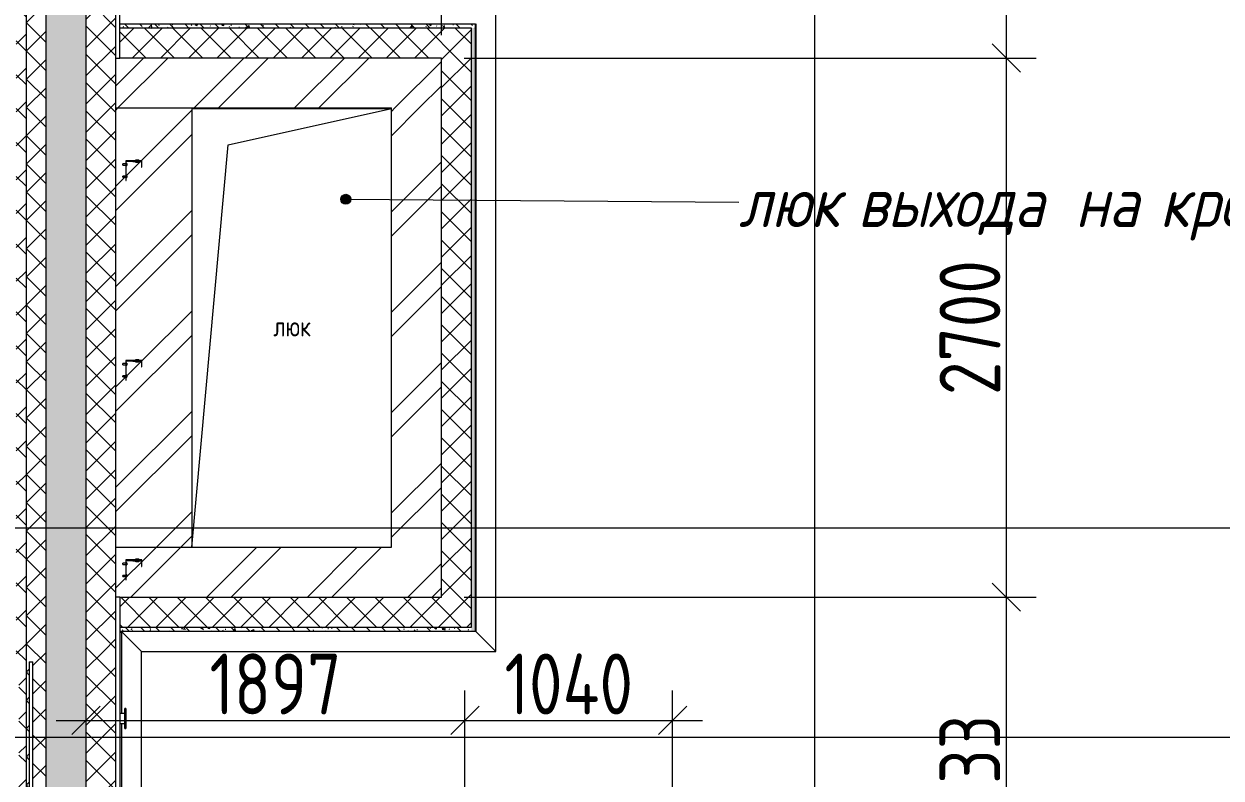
# Model space of a CAD drawing. Header units: millimetres. Extents: x -68946 to 690821, y -552984 to 293768.
# Drawn here: x 160057 to 166051, y -490559 to -486782 of the extents above; entities that cross this region are included whole.
import ezdxf

# ---------------------------------------------------------------- set-up
doc = ezdxf.new("R2010")
doc.units = ezdxf.units.MM
doc.linetypes.add('ADSK_Линия сетки', pattern=[2500, 2000, -250, 0, -250])
doc.layers.get('Defpoints').update_dxf_attribs({"color": 250})
for name, color, linetype, lineweight in [('Аннотация', 250, 'Continuous', 20), ('Обобщенные модели', 250, 'Continuous', 9), ('Ограждение', 7, 'Continuous', 5), ('Окна', 7, 'Continuous', 5), ('Оси', 250, 'Continuous', 9), ('Перекрытие', 7, 'Continuous', 9), ('Размеры', 7, 'Continuous', 9), ('Стены внутренние', 7, 'Continuous', 9), ('Стены наружные', 7, 'Continuous', 9), ('Стены отделка', 7, 'Continuous', 13), ('Стены перегородки', 7, 'Continuous', 13), ('Стены штриховка', 250, 'Continuous', 9), ('Узлы', 250, 'Continuous', 18)]:
    doc.layers.add(name, color=color, linetype=linetype, lineweight=lineweight)
doc.styles.add('GOST Common_2', font='', dxfattribs={"width": 0.8, "height": 350})
doc.styles.add('GOST Common_I', font='', dxfattribs={"width": 0.9, "height": 250})
doc.styles.add('ISOCPEUR', font='isocpeur.ttf', dxfattribs={"width": 0.8, "height": 100})
doc.styles.add('А3', font='ГОСТ тип А.ttf')
doc.styles.get('GOST Common_2').set_extended_font_data('GOST Common')
doc.styles.get('GOST Common_I').set_extended_font_data('GOST Common', italic=True)
doc.dimstyles.new('ADSK_Основной_2_мм_1', dxfattribs={"dimscale": 304.8, "dimtxt": 201.142999, "dimasz": 0.463911, "dimexe": 0.492126, "dimexo": 0.492126, "dimgap": 0.098425, "dimtad": 1, "dimdec": 0, "dimdsep": 46, "dimtxsty": 'GOST Common_2', "dimblk1": 'OBLIQUE', "dimblk2": 'OBLIQUE', "dimsah": 1, "dimcen": 0.09, "dimdle": 0.492126, "dimazin": 0, "dimtfac": 1, "dimtdec": 4, "dimtix": 1, "dimtmove": 0, "dimatfit": 3, "dimfxl": 1, "dimtvp": 1, "dimtolj": 1, "dimtzin": 0, "dimlwd": 9, "dimlwe": 9, "dimarcsym": 2})
pattern_1 = [(45, (23667.23, -543980.64), (-70.71068, 70.71068), []), (135, (23667.23, -543980.64), (-70.71068, -70.71068), [])]
pattern_2 = [(45, (23667.23, -543980.64), (-251.4472, 251.4472), []), (45, (23667.23, -543599.64), (-251.4472, 251.4472), [])]
pattern_3 = [(135, (23667.23, -543980.64), (-75.43415, -75.43415), [106.68, -17.78, 3.556, -17.78]), (135, (23667.23, -543905.25), (-75.43415, -75.43415), []), (50, (23667.23, -543980.64), (127.52922, -11.15758), [13.335, -146.685]), (355, (23667.23, -543980.64), (-24.66966, 133.74002), [10.668, -117.348]), (100.451, (23677.86, -543981.57), (102.85973, 122.58178), [11.333, -124.663]), (46.184, (23667.23, -543945.08), (189.75516, -29.43036), [20.003, -220.028]), (96.636, (23683.04, -543947.53), (166.1822, 173.1996), [17, -186.995]), (351.184, (23667.23, -543945.08), (166.18393, 173.19757), [16.002, -176.022]), (21, (23685.01, -543953.97), (106.130265, -71.58603), [13.335, -146.685]), (326, (23685.01, -543953.97), (43.26188, 128.93175), [10.668, -117.348]), (71.451, (23693.85, -543959.94), (149.39198, 57.34505), [11.333, -124.663]), (37.5, (23667.23, -543980.64), (2.162228, 59.188357), [3.353, -112.573, 3.353, -115.773, -117.792]), (37.5, (23667.23, -543980.64), (2.162228, 59.188357), [-235.052, 3.353, -114.44]), (7.5, (23667.23, -543980.64), (46.773857, 70.126152), [3.353, -64.567, 3.353, -109.906, -44.894]), (7.5, (23667.23, -543980.64), (46.773857, 70.126152), [-181.178, 3.353, -41.542]), (327.5, (23627.58, -543980.64), (94.913671, -4.010093), [3.353, -41.097, 3.353, -135.331, -184.023]), (327.5, (23627.58, -543980.64), (94.913671, -4.010093), [-183.134, 3.353, -180.67]), (317.5, (23609.8, -543980.64), (103.69057, 17.79882), [3.353, -54.432, 3.353, -88.748, -130.683]), (317.5, (23609.8, -543980.64), (103.69057, 17.79882), [-149.885, 3.353, -127.33])]

# ---------------------------------------------------------------- blocks, each defined once
blk = doc.blocks.new('ОМ_Арматурный стержень_Форма 1 - ОМ_Арматурный стержень_Форма 1-V4-АР3_Кладочный план кровли _17_930 С2-3')
at = {"layer": 'Обобщенные модели'}
for p, q in [((668, 9), (0, 9)), ((0, -9), (0, 9)), ((668, 9), (668, -9)), ((0, -9), (668, -9))]:
    blk.add_line(p, q, dxfattribs=at)
blk = doc.blocks.new('TN_Удлинитель для кровельного ограждения - Удлинитель для кровельного ограждения ТехноНИКОЛЬ 200 мм-V20-АР3_Кладочный план кровли _17_930 С2-3')
at = {"layer": 'Ограждение'}
for p, q in [((136900, 11769.9), (136895, 11769.9)), ((136895, 11759.9), (136895, 11769.9)), ((136895, 11769.9), (136895, 11768.6)), ((136895, 11679.9), (136895, 11759.9)), ((136900, 11768.6), (136900, 11769.9)), ((136900, 11769.9), (136900, 11759.9)), ((136900, 11759.9), (136900, 11679.9)), ((136895, 11745.4), (136870, 11745.4)), ((136870, 11694.4), (136895, 11694.4)), ((136895, 11669.9), (136895, 11679.9)), ((136895, 11671.3), (136895, 11669.9)), ((136895, 11669.9), (136900, 11669.9)), ((136900, 11679.9), (136900, 11669.9)), ((136900, 11669.9), (136900, 11671.3))]:
    blk.add_line(p, q, dxfattribs=at)
blk = doc.blocks.new('_Wn_-As_OpeningMEP_floor__Rectangular - _Wn_-As_OpeningMEP_floor__Rectangular-V38-АР3_Кладочный план кровли _17_930 С2-3')
at = {"layer": 'Узлы', "lineweight": 5}
for p, q in [((-317.7, 967.7), (500, 1150)), ((-499.7, -1047), (-317.7, 967.7))]:
    blk.add_line(p, q, dxfattribs=at)
blk = doc.blocks.new('Ограждение - Н_800-V11-АР3_Кладочный план кровли _17_930 С2-3')
at = {"layer": 'Ограждение'}
for p, q in [((-2, 85), (-5, 85)), ((-2, 85), (-5, 85)), ((-5, 75), (-5, 85)), ((-5, 85), (-5, 75)), ((-5, 75), (-5, 85)), ((-5, 85), (-5, 75)), ((-5, 75), (-2, 75)), ((-5, 75), (-2, 75)), ((0, 100), (-2, 100)), ((-2, 100), (-2, 2)), ((0, 0), (0, 100)), ((15, 83), (0, 83)), ((15, 83), (0, 83)), ((0, 77), (15, 77)), ((0, 77), (15, 77)), ((15, 82.6), (15, 83)), ((15, 83), (15, 77)), ((15, 82.6), (15, 83)), ((15, 83), (15, 82.6)), ((15, 77), (15, 77.4)), ((15, 77), (15, 77.4)), ((15, 77.4), (15, 77)), ((-78, 32), (-80, 32)), ((-80, 32), (-80, 2)), ((-80, 2), (-35, 2)), ((-80, 2), (-80, 0)), ((-78, 4), (-78, 32)), ((-35, 4), (-78, 4)), ((-64.5, 9), (-57.5, 9)), ((-64.5, 9), (-64.5, 4)), ((-57.5, 9), (-50.5, 9)), ((-57.5, 9), (-57.5, 4)), ((-50.5, 9), (-50.5, 4)), ((-35, 2), (-35, 4)), ((-2, 2), (-35, 2)), ((-2, 24), (-5, 24)), ((-2, 24), (-5, 24)), ((-5, 14), (-5, 24)), ((-5, 24), (-5, 14)), ((-5, 14), (-5, 24)), ((-5, 24), (-5, 14)), ((-5, 14), (-2, 14)), ((-5, 14), (-2, 14)), ((15, 22), (0, 22)), ((15, 22), (0, 22)), ((0, 16), (15, 16)), ((0, 16), (15, 16)), ((15, 21.6), (15, 22)), ((15, 22), (15, 16)), ((15, 21.6), (15, 22)), ((15, 22), (15, 21.6)), ((15, 16), (15, 16.4)), ((15, 16), (15, 16.4)), ((15, 16.4), (15, 16)), ((-80, 0), (0, 0)), ((-64.5, 0), (-64.5, -5)), ((-57.5, -5), (-64.5, -5)), ((-57.5, 0), (-57.5, -5)), ((-50.5, -5), (-57.5, -5)), ((-50.5, 0), (-50.5, -5))]:
    blk.add_line(p, q, dxfattribs=at)
blk = doc.blocks.new('Ограждение - Ограждение-40931037-АР3_Кладочный план кровли _17_930 С2-3')
at = {"rotation": 180}
for p in [(136900, 58514), (136900, 57514), (136900, 56514), (136900, 55514), (136900, 54514)]:
    blk.add_blockref('Ограждение - Н_800-V11-АР3_Кладочный план кровли _17_930 С2-3', p, dxfattribs=at)
blk = doc.blocks.new('_Oblique')
at = {"color": 0, "linetype": 'ByBlock', "lineweight": -2}
blk.add_line((-0.5, -0.5), (0.5, 0.5), dxfattribs=at)
blk = doc.blocks.new('*D6264')
at = {"layer": 'Defpoints', "color": 0, "lineweight": 30, "transparency": 16777216}
for p in [(160167.2, -490652.7), (160167.2, -490752.7), (156887.7, -491396.8)]:
    blk.add_point(p, dxfattribs=at)
at = {"layer": 'Размеры', "color": 0, "lineweight": 9, "transparency": 16777216}
for p, q in [((156887.7, -491246.8), (156887.7, -490602.7)), ((156737.7, -490752.7), (160317.2, -490752.7)), ((160167.2, -490802.7), (160167.2, -490902.7))]:
    blk.add_line(p, q, dxfattribs=at)
at = {"layer": 'Размеры', "color": 0, "lineweight": 9, "transparency": 16777216, "xscale": 141.4, "yscale": 141.4, "zscale": 141.4, "rotation": 180}
blk.add_blockref('_Oblique', (156887.7, -490752.7), dxfattribs=at)
at = {"layer": 'Размеры', "color": 0, "lineweight": 9, "transparency": 16777216, "xscale": 141.4, "yscale": 141.4, "zscale": 141.4}
blk.add_blockref('_Oblique', (160167.2, -490752.7), dxfattribs=at)
at = {"layer": 'Размеры', "color": 0, "transparency": 16777216, "insert": (158527.5, -490570.3), "char_height": 304.8, "width": 605.475, "attachment_point": 5, "style": 'А3'}
blk.add_mtext('\\A1;3279', dxfattribs=at)
blk = doc.blocks.new('*D6319')
at = {"layer": 'Defpoints', "color": 0, "lineweight": 30, "transparency": 16777216}
for p in [(162111.2, -489652.6), (164975.9, -489652.6), (163333.6, -491485.6)]:
    blk.add_point(p, dxfattribs=at)
at = {"layer": 'Размеры', "color": 0, "lineweight": 9, "transparency": 16777216}
for p, q in [((164975.9, -491635.6), (164975.9, -489502.6)), ((162261.2, -489652.6), (165125.9, -489652.6)), ((163483.6, -491485.6), (165125.9, -491485.6))]:
    blk.add_line(p, q, dxfattribs=at)
at = {"layer": 'Размеры', "color": 0, "lineweight": 9, "transparency": 16777216, "xscale": 141.4, "yscale": 141.4, "zscale": 141.4}
for p, rotation in [((164975.9, -489652.6), 90), ((164975.9, -491485.6), 270)]:
    blk.add_blockref('_Oblique', p, dxfattribs=dict(at, rotation=rotation))
at = {"layer": 'Размеры', "color": 0, "transparency": 16777216, "insert": (164793.5, -490569.1), "char_height": 304.8, "width": 560.473, "attachment_point": 5, "rotation": 90, "style": 'А3'}
blk.add_mtext('\\A1;1833', dxfattribs=at)
blk = doc.blocks.new('*D6320')
at = {"layer": 'Defpoints', "color": 0, "lineweight": 30, "transparency": 16777216}
for p in [(162111.2, -486952.6), (164975.9, -486952.6), (162111.2, -489652.6)]:
    blk.add_point(p, dxfattribs=at)
at = {"layer": 'Размеры', "color": 0, "lineweight": 9, "transparency": 16777216}
for p, q in [((164975.9, -489802.6), (164975.9, -486802.6)), ((162261.2, -486952.6), (165125.9, -486952.6)), ((162261.2, -489652.6), (165125.9, -489652.6))]:
    blk.add_line(p, q, dxfattribs=at)
at = {"layer": 'Размеры', "color": 0, "lineweight": 9, "transparency": 16777216, "xscale": 141.4, "yscale": 141.4, "zscale": 141.4}
for p, rotation in [((164975.9, -486952.6), 90), ((164975.9, -489652.6), 270)]:
    blk.add_blockref('_Oblique', p, dxfattribs=dict(at, rotation=rotation))
at = {"layer": 'Размеры', "color": 0, "transparency": 16777216, "insert": (164793.5, -488302.6), "char_height": 304.8, "width": 605.475, "attachment_point": 5, "rotation": 90, "style": 'А3'}
blk.add_mtext('\\A1;2700', dxfattribs=at)
blk = doc.blocks.new('*D6321')
at = {"layer": 'Defpoints', "color": 0, "lineweight": 30, "transparency": 16777216}
for p in [(164875.9, -485205.6), (164975.9, -485205.6), (162111.2, -486952.6)]:
    blk.add_point(p, dxfattribs=at)
at = {"layer": 'Размеры', "color": 0, "lineweight": 9, "transparency": 16777216}
for p, q in [((164975.9, -487102.6), (164975.9, -485055.6)), ((165025.9, -485205.6), (165125.9, -485205.6)), ((162261.2, -486952.6), (165125.9, -486952.6))]:
    blk.add_line(p, q, dxfattribs=at)
at = {"layer": 'Размеры', "color": 0, "lineweight": 9, "transparency": 16777216, "xscale": 141.4, "yscale": 141.4, "zscale": 141.4}
for p, rotation in [((164975.9, -485205.6), 90), ((164975.9, -486952.6), 270)]:
    blk.add_blockref('_Oblique', p, dxfattribs=dict(at, rotation=rotation))
at = {"layer": 'Размеры', "color": 0, "transparency": 16777216, "insert": (164793.5, -486079.1), "char_height": 304.8, "width": 580.928, "attachment_point": 5, "rotation": 90, "style": 'А3'}
blk.add_mtext('\\A1;1747', dxfattribs=at)
blk = doc.blocks.new('*D6190')
at = {"layer": 'Defpoints', "color": 0, "lineweight": 30, "transparency": 16777216}
for p in [(160367.2, -490170.2), (162264.6, -490270.2), (162264.6, -491456.6)]:
    blk.add_point(p, dxfattribs=at)
at = {"layer": 'Размеры', "color": 0, "lineweight": 9, "transparency": 16777216}
for p, q in [((162264.6, -491306.6), (162264.6, -490120.2)), ((160217.2, -490270.2), (162414.6, -490270.2)), ((160367.2, -490320.2), (160367.2, -490420.2))]:
    blk.add_line(p, q, dxfattribs=at)
at = {"layer": 'Размеры', "color": 0, "lineweight": 9, "transparency": 16777216, "xscale": 141.4, "yscale": 141.4, "zscale": 141.4, "rotation": 180}
blk.add_blockref('_Oblique', (160367.2, -490270.2), dxfattribs=at)
at = {"layer": 'Размеры', "color": 0, "lineweight": 9, "transparency": 16777216, "xscale": 141.4, "yscale": 141.4, "zscale": 141.4}
blk.add_blockref('_Oblique', (162264.6, -490270.2), dxfattribs=at)
at = {"layer": 'Размеры', "color": 0, "transparency": 16777216, "insert": (161315.9, -490087.8), "char_height": 304.8, "width": 560.473, "attachment_point": 5, "style": 'А3'}
blk.add_mtext('\\A1;1897', dxfattribs=at)
blk = doc.blocks.new('*D6191')
at = {"layer": 'Defpoints', "color": 0, "lineweight": 30, "transparency": 16777216}
for p in [(163304.6, -490270.2), (162264.6, -491456.6), (163304.6, -491456.6)]:
    blk.add_point(p, dxfattribs=at)
at = {"layer": 'Размеры', "color": 0, "lineweight": 9, "transparency": 16777216}
for p, q in [((162264.6, -491306.6), (162264.6, -490120.2)), ((163304.6, -491306.6), (163304.6, -490120.2)), ((162114.6, -490270.2), (163454.6, -490270.2))]:
    blk.add_line(p, q, dxfattribs=at)
at = {"layer": 'Размеры', "color": 0, "lineweight": 9, "transparency": 16777216, "xscale": 141.4, "yscale": 141.4, "zscale": 141.4, "rotation": 180}
blk.add_blockref('_Oblique', (162264.6, -490270.2), dxfattribs=at)
at = {"layer": 'Размеры', "color": 0, "lineweight": 9, "transparency": 16777216, "xscale": 141.4, "yscale": 141.4, "zscale": 141.4}
blk.add_blockref('_Oblique', (163304.6, -490270.2), dxfattribs=at)
at = {"layer": 'Размеры', "color": 0, "transparency": 16777216, "insert": (162784.6, -490087.8), "char_height": 304.8, "width": 580.928, "attachment_point": 5, "style": 'А3'}
blk.add_mtext('\\A1;1040', dxfattribs=at)
blk = doc.blocks.new('*D6194')
at = {"layer": 'Defpoints', "color": 0, "lineweight": 30, "transparency": 16777216}
for p in [(160367.2, -486394.6), (162147.2, -486494.6), (162147.2, -486988.6)]:
    blk.add_point(p, dxfattribs=at)
at = {"layer": 'Размеры', "color": 0, "lineweight": 9, "transparency": 16777216}
for p, q in [((162147.2, -486838.6), (162147.2, -486344.6)), ((160217.2, -486494.6), (162297.2, -486494.6)), ((160367.2, -486544.6), (160367.2, -486644.6))]:
    blk.add_line(p, q, dxfattribs=at)
at = {"layer": 'Размеры', "color": 0, "lineweight": 9, "transparency": 16777216, "xscale": 141.4, "yscale": 141.4, "zscale": 141.4, "rotation": 180}
blk.add_blockref('_Oblique', (160367.2, -486494.6), dxfattribs=at)
at = {"layer": 'Размеры', "color": 0, "lineweight": 9, "transparency": 16777216, "xscale": 141.4, "yscale": 141.4, "zscale": 141.4}
blk.add_blockref('_Oblique', (162147.2, -486494.6), dxfattribs=at)
at = {"layer": 'Размеры', "color": 0, "transparency": 16777216, "insert": (161257.2, -486312.2), "char_height": 304.8, "width": 560.473, "attachment_point": 5, "style": 'А3'}
blk.add_mtext('\\A1;1780', dxfattribs=at)
blk = doc.blocks.new('*D6195')
at = {"layer": 'Defpoints', "color": 0, "lineweight": 30, "transparency": 16777216}
for p in [(164017.2, -486394.6), (164017.2, -486494.6), (162147.2, -486988.6)]:
    blk.add_point(p, dxfattribs=at)
at = {"layer": 'Размеры', "color": 0, "lineweight": 9, "transparency": 16777216}
for p, q in [((162147.2, -486838.6), (162147.2, -486344.6)), ((161997.2, -486494.6), (164167.2, -486494.6)), ((164017.2, -486544.6), (164017.2, -486644.6))]:
    blk.add_line(p, q, dxfattribs=at)
at = {"layer": 'Размеры', "color": 0, "lineweight": 9, "transparency": 16777216, "xscale": 141.4, "yscale": 141.4, "zscale": 141.4, "rotation": 180}
blk.add_blockref('_Oblique', (162147.2, -486494.6), dxfattribs=at)
at = {"layer": 'Размеры', "color": 0, "lineweight": 9, "transparency": 16777216, "xscale": 141.4, "yscale": 141.4, "zscale": 141.4}
blk.add_blockref('_Oblique', (164017.2, -486494.6), dxfattribs=at)
at = {"layer": 'Размеры', "color": 0, "transparency": 16777216, "insert": (163082.2, -486312.2), "char_height": 304.8, "width": 560.473, "attachment_point": 5, "style": 'А3'}
blk.add_mtext('\\A1;1870', dxfattribs=at)

msp = doc.modelspace()

# ---------------------------------------------------------------- hatches: boundary and pattern name
at = {"layer": 'Аннотация'}
h = msp.add_hatch(color=256, dxfattribs=at)
edge = h.paths.add_edge_path()
edge.add_arc((161668.1256, -487659.9813), 25, 0, 360)
at = {"layer": 'Стены внутренние', "lineweight": 5}
h = msp.add_hatch(dxfattribs=at)
h.set_pattern_fill('FP_13', color=256, style=0, pattern_type=2)
h.set_pattern_definition([(135, (23667.23, -543980.64), (-142.5612, -142.5612), []), (135, (23809.8, -543980.64), (-142.5612, -142.5612), [252.016, -50.403, 3.353, -47.05])])
h.paths.add_polyline_path([(160367.2308, -543955.6404), (160367.2308, -520429.6404), (160167.2308, -520429.6404), (160167.2308, -543955.6404)])
h.paths.add_polyline_path([(160171.2901, -520366.6404), (160223.2901, -520366.6404), (160223.2901, -519804.6404), (160171.2901, -519804.6404), (160171.2901, -520110.9666)])
h.paths.add_polyline_path([(160241.2901, -520366.6404), (160293.2901, -520366.6404), (160293.2901, -519804.6404), (160241.2901, -519804.6404), (160241.2901, -520110.9666)])
h.paths.add_polyline_path([(160311.2901, -520366.6404), (160363.2901, -520366.6404), (160363.2901, -519804.6404), (160311.2901, -519804.6404), (160311.2901, -520249.0755)])
h.paths.add_polyline_path([(160260.3331, -519741.6404), (160367.2308, -519741.6404), (160367.2308, -485005.6404), (160167.2308, -485005.6404), (160167.2308, -519741.6404), (160256.8609, -519741.6404)])
at = {"layer": 'Стены наружные', "lineweight": 5}
h = msp.add_hatch(dxfattribs=at)
h.set_pattern_fill('FP_34', color=256, style=0, pattern_type=2)
h.set_pattern_definition([(135, (23667.23, -543980.64), (-84.85281, -84.85281), []), (225, (23667.23, -543980.64), (84.85281, -84.85281), [])])
h.paths.add_polyline_path([(160067.2079, -544255.6404), (160067.2079, -520429.6404), (160017.2079, -520429.6404), (160017.2079, -544255.6404)])
h.paths.add_polyline_path([(160067.2079, -520366.6404), (160067.2079, -519804.6404), (160031.2901, -519804.6404), (160031.2901, -520366.6404)])
h.paths.add_polyline_path([(160067.2079, -519741.6404), (160067.2079, -484855.6404), (160017.2079, -484855.6404), (160017.7308, -489976.6404), (160031.2308, -489976.6404), (160030.9242, -490644.6404), (160017.2079, -490644.6404), (160017.2079, -519741.6404), (160025.0858, -519741.6404)])
h = msp.add_hatch(dxfattribs=at)
h.set_pattern_fill('FP_33', color=256, style=0, pattern_type=2)
h.set_pattern_definition(pattern_1)
h.paths.add_polyline_path([(160067.2079, -544155.6404), (160167.2079, -544155.6404), (160167.2079, -520429.6404), (160067.2079, -520429.6404), (160067.2079, -544141.9199)])
h.paths.add_polyline_path([(160067.2079, -520366.6404), (160083.2901, -520366.6404), (160083.1153, -519804.6404), (160067.2079, -519804.6404), (160067.2079, -519834.7487)])
h.paths.add_polyline_path([(160101.2901, -520366.6404), (160153.2901, -520366.6404), (160153.2901, -519804.6404), (160101.2901, -519804.6404), (160101.2901, -520110.9666)])
h.paths.add_polyline_path([(160067.2079, -519741.6404), (160167.2079, -519741.6404), (160167.2079, -484905.6404), (160067.2079, -484905.6404), (160067.2079, -519282.313)])
h.paths.add_polyline_path([(160083.5375, -490644.6404), (160083.2308, -490644.6404), (160083.5375, -489976.6404), (160101.2308, -489976.6404), (160100.9242, -490644.6404), (160084.4366, -490644.6404)])
h = msp.add_hatch(dxfattribs=at)
h.set_pattern_fill('FP_33', color=256, style=0, pattern_type=2)
h.set_pattern_definition(pattern_1)
h.paths.add_polyline_path([(160393.2308, -533371.641), (160517.2308, -533371.641), (160517.2308, -520429.6404), (160367.2308, -520429.6404), (160367.2308, -533371.641)])
h.paths.add_polyline_path([(160381.2901, -520366.6404), (160433.2901, -520366.6404), (160433.2901, -519804.6404), (160381.2901, -519804.6404), (160381.2901, -520249.0755)])
h.paths.add_polyline_path([(160472.4791, -520366.6404), (160503.2901, -520366.6404), (160503.2901, -519804.6404), (160451.2901, -519804.6404), (160451.2901, -520366.6404)])
h.paths.add_polyline_path([(160517.2308, -519741.6404), (160517.2308, -489924.641), (160367.2308, -489924.641), (160367.2308, -519741.6404), (160470.3182, -519741.6404)])
h.paths.add_polyline_path([(160437.5509, -486680.641), (160517.2308, -486680.641), (160517.2308, -485205.6404), (160367.2308, -485205.6404), (160367.2298, -486680.641)])
h = msp.add_hatch(dxfattribs=at)
h.set_pattern_fill('FP_33', color=256, style=0, pattern_type=2)
h.set_pattern_definition(pattern_1)
h.paths.add_polyline_path([(160517.2308, -489924.641), (160517.2308, -486680.641), (160367.2308, -486680.641), (160367.2308, -489924.6404), (160437.5509, -489924.641)])
h = msp.add_hatch(dxfattribs=at)
h.set_pattern_fill('FP_51', color=256, style=0, pattern_type=2)
h.set_pattern_definition(pattern_3)
h.paths.add_polyline_path([(162298.3334, -486802.641), (162317.2308, -486802.641), (162317.2308, -486782.641), (160537.2308, -486782.641), (160537.2308, -486802.641), (162297.2308, -486802.641)])
h = msp.add_hatch(dxfattribs=at)
h.set_pattern_fill('FP_33', color=256, style=0, pattern_type=2)
h.set_pattern_definition(pattern_1)
h.paths.add_polyline_path([(160537.2308, -486952.641), (162297.2308, -486952.641), (162297.2308, -486802.641), (160537.2308, -486802.641)])
h = msp.add_hatch(dxfattribs=at)
h.set_pattern_fill('FP_51', color=256, style=0, pattern_type=2)
h.set_pattern_definition(pattern_3)
h.paths.add_polyline_path([(162317.2308, -489822.641), (162317.2308, -486802.641), (162297.2308, -486802.641), (162297.2308, -489822.641)])
h = msp.add_hatch(dxfattribs=at)
h.set_pattern_fill('FP_44', color=256, style=0, pattern_type=2)
h.set_pattern_definition(pattern_2)
h.paths.add_polyline_path([(160517.2308, -487202.641), (162147.2308, -487202.641), (162147.2308, -486952.641), (160517.2308, -486952.641)])
h = msp.add_hatch(dxfattribs=at)
h.set_pattern_fill('FP_33', color=256, style=0, pattern_type=2)
h.set_pattern_definition(pattern_1)
h.paths.add_polyline_path([(162209.729, -489802.641), (162297.2308, -489802.641), (162297.2308, -486952.641), (162147.2308, -486952.641), (162147.2308, -489802.641)])
h = msp.add_hatch(dxfattribs=at)
h.set_pattern_fill('FP_44', color=256, style=0, pattern_type=2)
h.set_pattern_definition(pattern_2)
h.paths.add_polyline_path([(160897.2308, -489402.641), (160897.2308, -487202.641), (160517.2308, -487202.641), (160517.2308, -489402.641), (160791.9866, -489402.641)])
h.paths.add_polyline_path([(160569.2308, -488566.6404), (160567.2308, -488566.6404), (160567.2308, -488549.2385), (160552.2308, -488548.1404), (160552.2308, -488544.0423), (160567.2308, -488544.0423), (160567.2308, -488488.2385), (160552.2308, -488487.1404), (160552.2308, -488483.0423), (160567.2308, -488483.0423), (160567.2308, -488466.6404), (160617.7308, -488466.6404), (160617.7308, -488461.6404), (160631.7308, -488461.6404), (160631.7308, -488466.6404), (160647.2308, -488466.6404), (160647.2308, -488498.6404), (160645.2308, -488498.6404), (160645.2308, -488470.6404), (160631.7308, -488470.6404), (160631.7308, -488475.6404), (160617.7308, -488475.6404), (160617.7308, -488470.6404), (160602.2308, -488470.6404), (160602.2308, -488468.6404), (160569.2308, -488468.6404), (160569.2308, -488470.6404)])
h.paths.add_polyline_path([(160569.2308, -487566.6404), (160567.2308, -487566.6404), (160567.2308, -487549.2385), (160552.2308, -487548.1404), (160552.2308, -487544.0423), (160567.2308, -487544.0423), (160567.2308, -487488.2385), (160552.2308, -487487.1404), (160552.2308, -487483.0423), (160567.2308, -487483.0423), (160567.2308, -487466.6404), (160617.7308, -487466.6404), (160617.7308, -487461.6404), (160631.7308, -487461.6404), (160631.7308, -487466.6404), (160647.2308, -487466.6404), (160647.2308, -487498.6404), (160645.2308, -487498.6404), (160645.2308, -487470.6404), (160631.7308, -487470.6404), (160631.7308, -487475.6404), (160617.7308, -487475.6404), (160617.7308, -487470.6404), (160602.2308, -487470.6404), (160602.2308, -487468.6404), (160569.2308, -487468.6404), (160569.2308, -487517.2597)])
h = msp.add_hatch(dxfattribs=at)
h.set_pattern_fill('FP_44', color=256, style=0, pattern_type=2)
h.set_pattern_definition(pattern_2)
h.paths.add_polyline_path([(162147.2308, -489652.641), (162147.2308, -487202.641), (161897.2308, -487202.641), (161897.2308, -489652.641)])
h = msp.add_hatch(dxfattribs=at)
h.set_pattern_fill('FP_44', color=256, style=0, pattern_type=2)
h.set_pattern_definition(pattern_2)
h.paths.add_polyline_path([(160517.2308, -489652.641), (161897.2308, -489652.641), (161897.2308, -489402.641), (160517.2308, -489402.641), (160517.2308, -489450.7847)])
h.paths.add_polyline_path([(160569.2308, -489566.6404), (160567.2308, -489566.6404), (160567.2308, -489549.2385), (160552.2308, -489548.1404), (160552.2308, -489544.0423), (160567.2308, -489544.0423), (160567.2308, -489488.2385), (160552.2308, -489487.1404), (160552.2308, -489483.0423), (160567.2308, -489483.0423), (160567.2308, -489466.6404), (160617.7308, -489466.6404), (160617.7308, -489461.6404), (160631.7308, -489461.6404), (160631.7308, -489466.6404), (160647.2308, -489466.6404), (160647.2308, -489498.6404), (160645.2308, -489498.6404), (160645.2308, -489470.6404), (160631.7308, -489470.6404), (160631.7308, -489475.6404), (160617.7308, -489475.6404), (160617.7308, -489470.6404), (160602.2308, -489470.6404), (160602.2308, -489468.6404), (160569.2308, -489468.6404), (160569.2308, -489470.6404)])
h = msp.add_hatch(dxfattribs=at)
h.set_pattern_fill('FP_33', color=256, style=0, pattern_type=2)
h.set_pattern_definition(pattern_1)
h.paths.add_polyline_path([(160791.9866, -489802.641), (162147.2308, -489802.641), (162147.2308, -489652.641), (160537.2308, -489652.641), (160537.2308, -489802.641)])
h = msp.add_hatch(dxfattribs=at)
h.set_pattern_fill('FP_51', color=256, style=0, pattern_type=2)
h.set_pattern_definition(pattern_3)
h.paths.add_polyline_path([(161897.2308, -489822.641), (162297.2308, -489822.641), (162297.2308, -489802.641), (160537.2308, -489802.641), (160537.2308, -489822.641), (160791.9866, -489822.641)])

# ---------------------------------------------------------------- linework, layer by layer
at = {"layer": 'Аннотация'}
msp.add_line((161668.1256, -487659.9813), (163636.5018, -487673.8603), dxfattribs=at)
msp.add_circle((161668.1256, -487659.9813), 25, dxfattribs=at)
at = {"layer": 'Ограждение'}
for p, q in [((162419.2308, -489924.641), (162419.2308, -486680.641)), ((162319.2308, -486780.641), (162319.2308, -489824.641)), ((160645.2308, -489924.641), (160545.2308, -489824.641)), ((160545.2308, -489824.641), (160545.2308, -490235.2862)), ((162319.2308, -489824.641), (160545.2308, -489824.641)), ((162419.2308, -489924.641), (162319.2308, -489824.641)), ((160645.2308, -490863.6923), (160645.2308, -489924.641)), ((160645.2308, -489924.641), (162419.2308, -489924.641)), ((160545.2308, -490286.2084), (160545.2308, -491235.2862))]:
    msp.add_line(p, q, dxfattribs=at)
at = {"layer": 'Оси', "linetype": 'ADSK_Линия сетки', "ltscale": 100}
for p, q in [((160167.2308, -547719.4803), (160167.2308, -482778.6358)), ((164017.2308, -547719.4803), (164017.2308, -482778.6358)), ((88763.207, -489305.6404), (180488.1093, -489305.6404)), ((180488.1093, -490355.5211), (122987.2298, -490355.5211))]:
    msp.add_line(p, q, dxfattribs=at)
at = {"layer": 'Перекрытие'}
msp.add_line((160897.2308, -487205.641), (161897.2308, -487205.641), dxfattribs=at)
at = {"layer": 'Стены отделка', "lineweight": 5}
for p, q in [((160167.2079, -519741.6404), (160167.2079, -485005.6404)), ((160545.2308, -489830.641), (160537.2308, -489830.641))]:
    msp.add_line(p, q, dxfattribs=at)
at = {"layer": 'Стены перегородки'}
for p, q in [((160067.2079, -484905.6404), (160067.2079, -519741.6404)), ((160167.2308, -519741.6404), (160167.2308, -485005.6404)), ((160367.2308, -485205.6404), (160367.2308, -519741.6404)), ((160537.2308, -486952.641), (160537.2308, -485375.6404)), ((162147.2308, -486952.641), (160537.2308, -486952.641)), ((162147.2308, -489652.641), (162147.2308, -486952.641)), ((160517.2308, -487202.641), (161897.2308, -487202.641)), ((160897.2308, -487202.641), (160897.2308, -489402.641)), ((161897.2308, -489402.641), (161897.2308, -487202.641)), ((160517.2308, -489402.641), (161897.2308, -489402.641)), ((160537.2308, -489652.641), (162147.2308, -489652.641)), ((160537.2308, -489652.641), (160537.2308, -519741.6404))]:
    msp.add_line(p, q, dxfattribs=at)
at = {"layer": 'Стены штриховка'}
for p, q in [((160517.2308, -489652.641), (160517.2308, -485355.6404)), ((162317.2308, -486782.641), (160537.2308, -486782.641)), ((162317.2308, -489822.641), (162317.2308, -486782.641)), ((162297.2308, -486802.641), (160537.2308, -486802.641)), ((162297.2308, -489802.641), (162297.2308, -486802.641)), ((160517.2308, -519741.6404), (160517.2308, -486952.641)), ((160517.2308, -486952.641), (160537.2308, -486952.641)), ((160537.2308, -489652.641), (160517.2308, -489652.641)), ((160537.2308, -489802.641), (162297.2308, -489802.641)), ((160537.2308, -489822.641), (162317.2308, -489822.641)), ((160537.2308, -489826.641), (160545.2308, -489826.641))]:
    msp.add_line(p, q, dxfattribs=at)

# ---------------------------------------------------------------- block references
at = {"layer": 'Обобщенные модели', "rotation": 90}
msp.add_blockref('ОМ_Арматурный стержень_Форма 1 - ОМ_Арматурный стержень_Форма 1-V4-АР3_Кладочный план кровли _17_930 С2-3', (160092.2308, -490644.6404), dxfattribs=at)
at = {"layer": 'Ограждение'}
for name, p in [('Ограждение - Ограждение-40931037-АР3_Кладочный план кровли _17_930 С2-3', (23667.2298, -543980.641)), ('TN_Удлинитель для кровельного ограждения - Удлинитель для кровельного ограждения ТехноНИКОЛЬ 200 мм-V20-АР3_Кладочный план кровли _17_930 С2-3', (23667.2298, -501980.641))]:
    msp.add_blockref(name, p, dxfattribs=at)
at = {"layer": 'Окна'}
msp.add_blockref('_Wn_-As_OpeningMEP_floor__Rectangular - _Wn_-As_OpeningMEP_floor__Rectangular-V38-АР3_Кладочный план кровли _17_930 С2-3', (161397.2308, -488355.641), dxfattribs=at)

# ---------------------------------------------------------------- texts
at = {"layer": 'Аннотация', "attachment_point": 1}
for s, insert, char_height, width, style in [('люк', (163636.5018, -487548.8603), 250, 627.721313, 'GOST Common_I'), ('выхода', (164231.8143, -487548.8603), 250, 1226.581875, 'GOST Common_I'), ('на', (165321.2362, -487548.8603), 250, 418.480875, 'GOST Common_I'), ('кровлю', (165743.9081, -487548.8603), 250, 1212.1515, 'GOST Common_I'), ('люк', (161305.2519, -488246.6855), 100, 237.2995, 'ISOCPEUR')]:
    msp.add_mtext(s, dxfattribs=dict(at, insert=insert, char_height=char_height, width=width, style=style))

# ---------------------------------------------------------------- dimensions: what is measured, and where the dimension line sits
at = {"layer": 'Размеры'}
for base, p1, p2, override, picture, middle in [((164975.8667, -485205.6404), (162111.2308, -486952.641), (164875.8818, -485205.6404), {"dimtxt": 1, "dimlfac": 1, "dimpost": '<>', "dimtxsty": 'А3', "dimfxl": 3270.367845}, '*D6321', (164793.4667, -486079.1407)), ((164975.8667, -486952.641), (162111.2308, -489652.641), (162111.2308, -486952.641), {"dimtxt": 1, "dimlfac": 1, "dimpost": '<>', "dimtxsty": 'А3', "dimfxl": 2700}, '*D6320', (164793.4667, -488302.641)), ((164975.8667, -489652.641), (163333.6299, -491485.6404), (162111.2308, -489652.641), {"dimtxt": 1, "dimlfac": 1, "dimpost": '<>', "dimtxsty": 'А3', "dimfxl": 2203.212752}, '*D6319', (164793.4667, -490569.1407))]:
    dim = msp.add_linear_dim(base=base, p1=p1, p2=p2, angle=90, dimstyle='ADSK_Основной_2_мм_1', override=override, dxfattribs=at)
    dim.commit()
    dim.dimension.update_dxf_attribs({"geometry": picture, "text_midpoint": middle})
for base, p1, p2, override, picture, middle in [((162147.2308, -486494.6126), (160367.2308, -486394.6277), (162147.2308, -486988.641), {"dimtxt": 1, "dimlfac": 1, "dimpost": '<>', "dimtxsty": 'А3', "dimfxl": 1876.499884}, '*D6194', (161257.2308, -486312.2126)), ((164017.2308, -486494.6126), (162147.2308, -486988.641), (164017.2308, -486394.6277), {"dimtxt": 1, "dimlfac": 1, "dimpost": '<>', "dimtxsty": 'А3', "dimfxl": 1962.078442}, '*D6195', (163082.2308, -486312.2126)), ((162264.6299, -490270.2152), (160367.2308, -490170.2303), (162264.6299, -491456.6404), {"dimtxt": 1, "dimlfac": 1, "dimpost": '<>', "dimtxsty": 'А3', "dimfxl": 2292.373048}, '*D6190', (161315.9304, -490087.8152)), ((163304.6299, -490270.2152), (162264.6299, -491456.6404), (163304.6299, -491456.6404), {"dimtxt": 1, "dimlfac": 1, "dimpost": '<>', "dimtxsty": 'А3', "dimfxl": 1040}, '*D6191', (162784.6299, -490087.8152)), ((160167.2308, -490752.6508), (156887.7334, -491396.8389), (160167.2308, -490652.6659), {"dimtxt": 1, "dimlfac": 1, "dimpost": '<>', "dimtxsty": 'А3', "dimfxl": 3362.870353}, '*D6264', (158527.4821, -490570.2508))]:
    dim = msp.add_linear_dim(base=base, p1=p1, p2=p2, dimstyle='ADSK_Основной_2_мм_1', override=override, dxfattribs=at)
    dim.commit()
    dim.dimension.update_dxf_attribs({"geometry": picture, "text_midpoint": middle})

doc.saveas('drawing.dxf')
